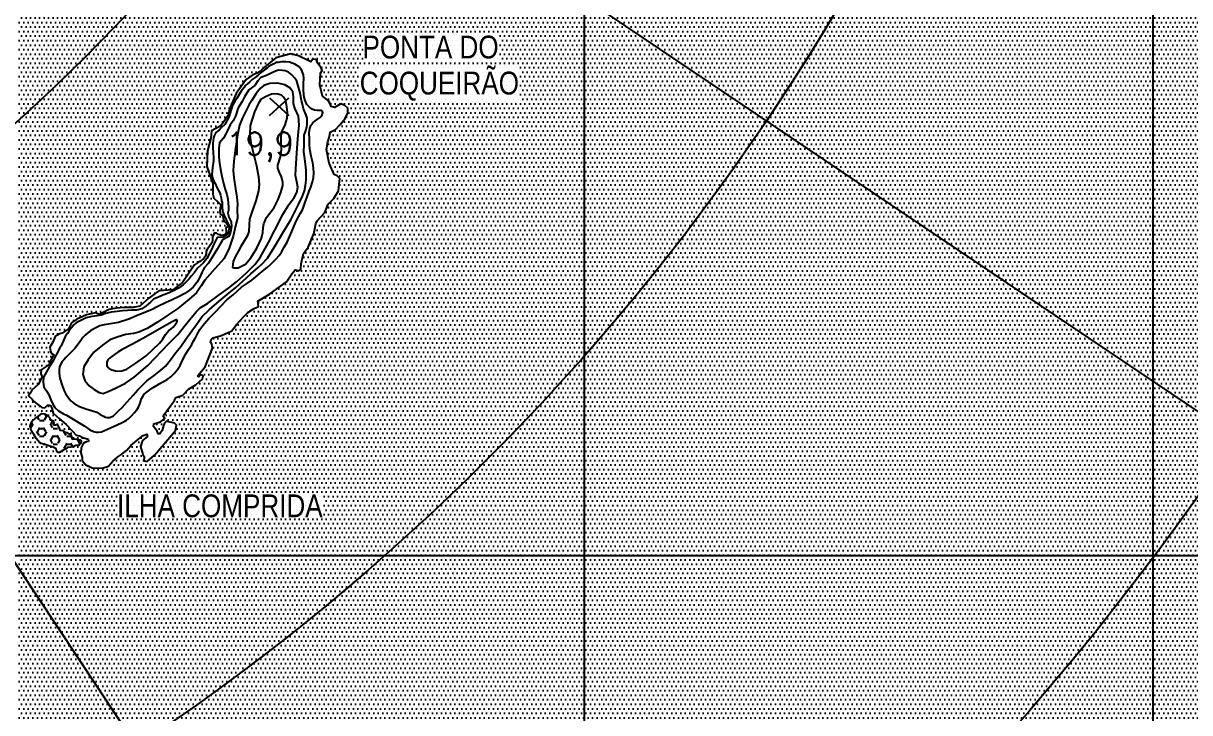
# Model space of a CAD drawing. Header units: millimetres. Extents: x 548366 to 1117317, y 7446967 to 14899125.
# Drawn here: x 556374 to 558425, y 7452139 to 7453351 of the extents above; entities that cross this region are included whole.
import ezdxf

# ---------------------------------------------------------------- set-up
doc = ezdxf.new("R2010")
doc.units = ezdxf.units.MM
doc.header["$MEASUREMENT"] = 0
for name, color, linetype in [('AFLORAMENTO_ROCHOSO', 32, 'Continuous'), ('CURVA_INTERMEDIÁRIA', 32, 'Continuous'), ('HACHURA_OCEANO', 131, 'Continuous'), ('MALHA_TM', 8, 'Continuous'), ('OCEANO', 5, 'Continuous'), ('PTO_COTADO', 7, 'Continuous'), ('RADIAIS', 222, 'Continuous'), ('TXT_HIDRO', 8, 'Continuous')]:
    doc.layers.add(name, color=color, linetype=linetype)
doc.styles.add('ROMANS', font='romans.shx')
doc.styles.add('TXT_PRAIA', font='ARIALN.TTF', dxfattribs={"height": 30})
pattern_1 = [(0, (0, 0), (3.96875, 7.9375), [0, -7.9375])]

msp = doc.modelspace()

# ---------------------------------------------------------------- hatches: boundary and pattern name
at = {"layer": 'AFLORAMENTO_ROCHOSO', "ltscale": 0.5}
h = msp.add_hatch(dxfattribs=at)
h.set_pattern_fill('HEX', color=256, scale=2.5, style=0)
h.set_pattern_definition([(0, (0, 0), (0, 13.74815), [7.9375, -15.875]), (120, (0, 0), (-11.906247155, -6.874075), [7.9375, -15.875]), (60, (7.938, 0), (-11.906247155, 6.874075), [7.9375, -15.875])])
h.paths.add_polyline_path([(556426.9, 7452605.2), (556431.8, 7452602.3), (556433.4, 7452598.1), (556435.2, 7452596.1), (556437.8, 7452596.3), (556444, 7452599.3), (556448.2, 7452602.1), (556451.7, 7452604.6), (556457.6, 7452605.5), (556462.1, 7452606.1), (556466.7, 7452608.3), (556471.8, 7452608.6), (556474.4, 7452611.5), (556476.2, 7452614), (556476.1, 7452616.8), (556473.6, 7452618.3), (556469.5, 7452619.8), (556464.8, 7452620.2), (556460.5, 7452619.8), (556459.4, 7452621.1), (556458.2, 7452625.1), (556456.7, 7452628.3), (556452.6, 7452629.9), (556450.5, 7452631.1), (556447.2, 7452631.6), (556443.5, 7452634.5), (556438.4, 7452635.3), (556436.9, 7452640.2), (556434.1, 7452644.7), (556432.7, 7452645.4), (556430.6, 7452645), (556428, 7452644.1), (556427, 7452645.3), (556428.1, 7452648.4), (556426.1, 7452652.1), (556423.2, 7452653.5), (556421.5, 7452653.3), (556420.7, 7452654.2), (556420.9, 7452657.2), (556416.2, 7452661.5), (556411.9, 7452664.1), (556406.8, 7452664.6), (556403, 7452661.5), (556395.3, 7452655.9), (556390, 7452651), (556387.5, 7452646.4), (556386.5, 7452642.5), (556388.2, 7452634.6), (556392.6, 7452627.9), (556397, 7452620.8), (556400.3, 7452616.6), (556402.8, 7452613.8), (556405.7, 7452612), (556411.8, 7452610.1), (556419.3, 7452607.7)])
at = {"layer": 'HACHURA_OCEANO', "ltscale": 0.5}
h = msp.add_hatch(dxfattribs=at)
h.set_pattern_fill('DOTS', color=256, scale=5, style=0)
h.set_pattern_definition(pattern_1)
h.paths.add_polyline_path([(556698.1, 7453126.2), (556703.7, 7453149), (556705.2, 7453161.5), (556721.4, 7453170.3), (556733.6, 7453188.1), (556737.8, 7453202.6), (556748.4, 7453227.4), (556765.9, 7453251.7), (556778, 7453259.9), (556784.2, 7453262.4), (556790.4, 7453266.1), (556795.3, 7453271), (556818.4, 7453290.2), (556844.3, 7453296.9), (556858.2, 7453293.5), (556865, 7453290.1), (556865, 7453410), (556365, 7453410), (556365, 7452910), (556664.2, 7452910), (556675.1, 7452925.9), (556682.2, 7452930.7), (556684.5, 7452932.1), (556691, 7452936.3), (556694.5, 7452941), (556695.6, 7452945.3), (556695.6, 7452950), (556697.5, 7452953.2), (556702.8, 7452960.8), (556706.1, 7452965.4), (556707.1, 7452970.8), (556707.1, 7452975.8), (556708.7, 7452979), (556710.2, 7452981.5), (556713.6, 7452981.7), (556717.5, 7452979.2), (556721.8, 7452977.7), (556725.6, 7452978.2), (556726.4, 7452980.4), (556729.1, 7452996.5), (556728.8, 7453000.9), (556727.7, 7453001.7), (556726.4, 7453004.8), (556725.6, 7453008.5), (556724.2, 7453013.2), (556720.2, 7453015.9), (556719.7, 7453020.7), (556720.2, 7453024), (556721.5, 7453027.6), (556720.7, 7453032.1), (556716.1, 7453036.7), (556709.3, 7453043.5), (556707.7, 7453050.5), (556707.7, 7453069), (556697.1, 7453098.9)])
h.paths.add_polyline_path([(556726.4, 7452980.4), (556725.6, 7452978.2), (556729.3, 7452978.7), (556730.8, 7452983.1), (556731, 7452986.6), (556730.5, 7452989.8), (556731.3, 7452991.7), (556734, 7452992.9), (556734, 7452995.8), (556731.3, 7452999.3), (556728.8, 7453000.9), (556729.1, 7452996.5)], flags=17)
h = msp.add_hatch(dxfattribs=at)
h.set_pattern_fill('DOTS', color=256, scale=5, style=0)
h.set_pattern_definition(pattern_1)
h.paths.add_polyline_path([(557365, 7453410), (556972.3, 7453410), (556970.9, 7453407.3), (556968.4, 7453403.7), (556962.9, 7453398), (556954.8, 7453393.3), (556949.4, 7453392.7), (556942.7, 7453390.4), (556939.3, 7453386.2), (556935.2, 7453384), (556931.9, 7453383.8), (556926.8, 7453384.8), (556922.1, 7453388.2), (556919.2, 7453396.5), (556916.6, 7453402.1), (556912.9, 7453406.8), (556910.3, 7453410), (556865, 7453410), (556865, 7453290.1), (556879.5, 7453282.7), (556882.7, 7453286.9), (556887.5, 7453287.5), (556890.7, 7453285.4), (556890.3, 7453282.1), (556897.7, 7453272.3), (556899.5, 7453267.5), (556897, 7453262.9), (556895.3, 7453242.2), (556900.2, 7453222.4), (556910.1, 7453215.1), (556913.8, 7453208.9), (556915.7, 7453204.3), (556921.3, 7453202.8), (556932.4, 7453209.1), (556939.7, 7453206.3), (556944.6, 7453201.3), (556944.6, 7453193.2), (556939.9, 7453183.1), (556931, 7453171.9), (556923.3, 7453163.9), (556914, 7453159.2), (556912.6, 7453151.4), (556909.9, 7453142.4), (556907.5, 7453128.6), (556912.1, 7453104.9), (556920.9, 7453084.9), (556926.3, 7453082.2), (556930.6, 7453078), (556929.8, 7453067.2), (556928.6, 7453056.2), (556919.9, 7453042.6), (556910.4, 7453032.9), (556904.4, 7453017.9), (556890.8, 7453003.3), (556888.8, 7452997.9), (556884.9, 7452980.7), (556874.8, 7452957.2), (556866.9, 7452946.1), (556865, 7452938.2), (556865, 7452910), (557365, 7452910)])
h = msp.add_hatch(dxfattribs=at)
h.set_pattern_fill('DOTS', color=256, scale=5, style=0)
h.set_pattern_definition(pattern_1)
h.paths.add_polyline_path([(557865, 7453410), (557365, 7453410), (557365, 7452910), (557865, 7452910)])
h = msp.add_hatch(dxfattribs=at)
h.set_pattern_fill('DOTS', color=256, scale=5, style=0)
h.set_pattern_definition(pattern_1)
h.paths.add_polyline_path([(558365, 7453410), (557865, 7453410), (557865, 7452910), (558365, 7452910)])
h = msp.add_hatch(dxfattribs=at)
h.set_pattern_fill('DOTS', color=256, scale=5, style=0)
h.set_pattern_definition(pattern_1)
h.paths.add_polyline_path([(558865, 7453410), (558365, 7453410), (558365, 7452910), (558865, 7452910)])
h = msp.add_hatch(dxfattribs=at)
h.set_pattern_fill('DOTS', color=256, scale=5, style=0)
h.set_pattern_definition(pattern_1)
h.paths.add_polyline_path([(556865, 7452938.2), (556862.5, 7452927.7), (556862.3, 7452918.5), (556858.7, 7452915.6), (556852.4, 7452917.4), (556846.2, 7452910.2), (556846, 7452910), (556865, 7452910)])
h = msp.add_hatch(dxfattribs=at)
h.set_pattern_fill('DOTS', color=256, scale=5, style=0)
h.set_pattern_definition(pattern_1)
h.paths.add_polyline_path([(556865, 7452910), (556846, 7452910), (556836.9, 7452896.2), (556807.2, 7452874.4), (556786.3, 7452862.4), (556787.6, 7452852.6), (556779, 7452848.5), (556769.1, 7452842.4), (556761.7, 7452835), (556749.3, 7452821.2), (556741.1, 7452810), (556733, 7452806.4), (556720.9, 7452801.2), (556707.6, 7452797.8), (556704.7, 7452794.9), (556703.1, 7452789.7), (556705.6, 7452786.7), (556706.7, 7452779.4), (556694.1, 7452746.5), (556681.2, 7452731.2), (556681.4, 7452729.6), (556683.1, 7452729.2), (556685.3, 7452732), (556688.3, 7452732.7), (556690.4, 7452730.4), (556689, 7452725.6), (556677.7, 7452714.9), (556664.4, 7452707.5), (556654.6, 7452696.6), (556642.6, 7452692.7), (556640.2, 7452687.5), (556632.9, 7452678.3), (556620.1, 7452660.7), (556623.3, 7452656.1), (556615.6, 7452649.8), (556604, 7452646.7), (556603, 7452641.8), (556605.4, 7452638.7), (556609.4, 7452633.6), (556611.2, 7452629), (556614, 7452629), (556618.1, 7452634.7), (556620.9, 7452643.3), (556622.7, 7452647.9), (556625.6, 7452650.8), (556627.9, 7452650.8), (556640, 7452647.9), (556643.5, 7452643.9), (556641.7, 7452634.9), (556604.8, 7452591.5), (556592.2, 7452580.5), (556586.4, 7452581.6), (556587, 7452589.3), (556584.1, 7452592.7), (556580.1, 7452606.8), (556583.6, 7452617), (556592.7, 7452624.4), (556591.6, 7452628.4), (556585.2, 7452626.1), (556582.9, 7452624.4), (556573.7, 7452616.9), (556563.3, 7452608.3), (556556.4, 7452600.2), (556547.2, 7452593.3), (556540.3, 7452588.7), (556531.1, 7452580.1), (556524.2, 7452571.9), (556513, 7452568.3), (556495.5, 7452569.4), (556483.9, 7452574.3), (556477.5, 7452581.8), (556477.5, 7452587.5), (556475.2, 7452595.6), (556475.8, 7452602.5), (556475.8, 7452604.2), (556478.5, 7452608.8), (556481.4, 7452613.1), (556485.6, 7452614.6), (556488, 7452615.6), (556489, 7452617.3), (556488.5, 7452619.5), (556480.5, 7452621.7), (556476.3, 7452622.9), (556472.9, 7452625.3), (556466.9, 7452626.3), (556460.8, 7452633.6), (556449.8, 7452645.5), (556437.2, 7452655.7), (556427, 7452665.4), (556424.1, 7452674.1), (556422.1, 7452678.7), (556419.7, 7452679.5), (556416.8, 7452679.5), (556415.1, 7452677.3), (556412.1, 7452674.4), (556406.9, 7452675.3), (556406, 7452675.7), (556397.7, 7452682), (556392.2, 7452686.3), (556389.8, 7452689.8), (556383.5, 7452695.5), (556387, 7452700.9), (556389.4, 7452705.7), (556400.1, 7452715.8), (556407.1, 7452729.1), (556405.3, 7452734.4), (556405.9, 7452741.5), (556419.7, 7452751), (556420.6, 7452755.6), (556428, 7452767.5), (556423.3, 7452770.6), (556421.9, 7452774), (556421, 7452781.4), (556426.3, 7452789.9), (556430.4, 7452799.8), (556438.6, 7452804.7), (556442.3, 7452805.9), (556453.4, 7452813.3), (556459, 7452824.2), (556468.2, 7452830.5), (556485.5, 7452837.9), (556500.9, 7452841.4), (556507.6, 7452838.6), (556525, 7452847.2), (556537.7, 7452849.6), (556552.2, 7452851.2), (556567.9, 7452850.8), (556579, 7452853.1), (556594.9, 7452867.5), (556612.7, 7452880.5), (556636.9, 7452882.1), (556654, 7452895.1), (556664.2, 7452910), (556365, 7452910), (556365, 7452410), (556865, 7452410)])
h.paths.add_polyline_path([(556476.2, 7452614), (556474.4, 7452611.5), (556471.8, 7452608.6), (556466.7, 7452608.3), (556462.1, 7452606.1), (556457.6, 7452605.5), (556451.7, 7452604.6), (556448.2, 7452602.1), (556444, 7452599.3), (556437.8, 7452596.3), (556435.2, 7452596.1), (556433.4, 7452598.1), (556431.8, 7452602.3), (556426.9, 7452605.2), (556419.3, 7452607.7), (556411.8, 7452610.1), (556405.7, 7452612), (556402.8, 7452613.8), (556400.3, 7452616.6), (556397, 7452620.8), (556392.6, 7452627.9), (556388.2, 7452634.6), (556386.5, 7452642.5), (556387.5, 7452646.4), (556390, 7452651), (556395.3, 7452655.9), (556403, 7452661.5), (556406.8, 7452664.6), (556411.9, 7452664.1), (556416.2, 7452661.5), (556420.9, 7452657.2), (556420.7, 7452654.2), (556421.5, 7452653.3), (556423.2, 7452653.5), (556426.1, 7452652.1), (556428.1, 7452648.4), (556427, 7452645.3), (556428, 7452644.1), (556430.6, 7452645), (556432.7, 7452645.4), (556434.1, 7452644.7), (556436.9, 7452640.2), (556438.4, 7452635.3), (556443.5, 7452634.5), (556447.2, 7452631.6), (556450.5, 7452631.1), (556452.6, 7452629.9), (556456.7, 7452628.3), (556458.2, 7452625.1), (556459.4, 7452621.1), (556460.5, 7452619.8), (556464.8, 7452620.2), (556469.5, 7452619.8), (556473.6, 7452618.3), (556476.1, 7452616.8)], flags=16)
h.paths.add_polyline_path([(556404.6, 7452617.2), (556440.3, 7452617.2), (556440.3, 7452645.7), (556404.6, 7452645.7)], flags=8)
h = msp.add_hatch(dxfattribs=at)
h.set_pattern_fill('DOTS', color=256, scale=5, style=0)
h.set_pattern_definition(pattern_1)
h.paths.add_polyline_path([(557365, 7452910), (556865, 7452910), (556865, 7452410), (557365, 7452410)])
h = msp.add_hatch(dxfattribs=at)
h.set_pattern_fill('DOTS', color=256, scale=5, style=0)
h.set_pattern_definition(pattern_1)
h.paths.add_polyline_path([(557865, 7452910), (557365, 7452910), (557365, 7452410), (557865, 7452410)])
h = msp.add_hatch(dxfattribs=at)
h.set_pattern_fill('DOTS', color=256, scale=5, style=0)
h.set_pattern_definition(pattern_1)
h.paths.add_polyline_path([(558365, 7452910), (557865, 7452910), (557865, 7452410), (558365, 7452410)])
h = msp.add_hatch(dxfattribs=at)
h.set_pattern_fill('DOTS', color=256, scale=5, style=0)
h.set_pattern_definition(pattern_1)
h.paths.add_polyline_path([(558865, 7452910), (558365, 7452910), (558365, 7452410), (558865, 7452410)])
h = msp.add_hatch(dxfattribs=at)
h.set_pattern_fill('DOTS', color=256, scale=5, style=0)
h.set_pattern_definition(pattern_1)
h.paths.add_polyline_path([(556865, 7452410), (556365, 7452410), (556365, 7451910), (556865, 7451910)])
h = msp.add_hatch(dxfattribs=at)
h.set_pattern_fill('DOTS', color=256, scale=5, style=0)
h.set_pattern_definition(pattern_1)
h.paths.add_polyline_path([(557365, 7452410), (556865, 7452410), (556865, 7451910), (557365, 7451910)])
h = msp.add_hatch(dxfattribs=at)
h.set_pattern_fill('DOTS', color=256, scale=5, style=0)
h.set_pattern_definition(pattern_1)
h.paths.add_polyline_path([(557865, 7452410), (557365, 7452410), (557365, 7451910), (557865, 7451910)])
h = msp.add_hatch(dxfattribs=at)
h.set_pattern_fill('DOTS', color=256, scale=5, style=0)
h.set_pattern_definition(pattern_1)
h.paths.add_polyline_path([(558365, 7452410), (557865, 7452410), (557865, 7451910), (558365, 7451910)])
h = msp.add_hatch(dxfattribs=at)
h.set_pattern_fill('DOTS', color=256, scale=5, style=0)
h.set_pattern_definition(pattern_1)
h.paths.add_polyline_path([(558865, 7452410), (558365, 7452410), (558365, 7451910), (558865, 7451910)])

# ---------------------------------------------------------------- linework, layer by layer
at = {"layer": 'CURVA_INTERMEDIÁRIA', "elevation": 10}
msp.add_lwpolyline([(556825.3, 7453282.3), (556822.1, 7453281.9), (556818, 7453281.5), (556814.7, 7453279.4), (556810.2, 7453277), (556805.7, 7453274.5), (556802.8, 7453271.7), (556800, 7453270), (556795.1, 7453266.8), (556792.2, 7453263.9), (556787.3, 7453259.4), (556782, 7453255.3), (556776.6, 7453252.1), (556772.6, 7453248), (556767.7, 7453243.7), (556764.5, 7453241.1), (556762.3, 7453237.7), (556757.5, 7453231.4), (556753.6, 7453225.2), (556749.8, 7453218.7), (556746.4, 7453213.1), (556742.2, 7453206.9), (556739.4, 7453199.3), (556735.4, 7453185.8), (556728.4, 7453173), (556722.8, 7453167.5), (556718.7, 7453162.7), (556712.6, 7453158.7), (556709.7, 7453153.1), (556708.9, 7453149.5), (556707.5, 7453139.5), (556707.4, 7453132.9), (556708.3, 7453123.2), (556708.9, 7453114.9), (556708.9, 7453109.5), (556708.3, 7453104.1), (556706.9, 7453096.9), (556706, 7453090.6), (556705.8, 7453084.6), (556707.1, 7453078.9), (556708.7, 7453073.9), (556711.4, 7453068.8), (556714.6, 7453062.2), (556717.5, 7453056.9), (556719.6, 7453052.6), (556721.1, 7453048.3), (556721.8, 7453043.6), (556722.8, 7453038.7), (556723.7, 7453035.4), (556723.7, 7453028.6), (556724.2, 7453020.2), (556726.8, 7453014.2), (556730.6, 7453005.2), (556736.5, 7452993), (556733.8, 7452979.1), (556725.8, 7452974.9), (556715.3, 7452973.9), (556709, 7452962.1), (556704.5, 7452952), (556696.9, 7452937.4), (556690.3, 7452928.7), (556680.2, 7452920), (556675.3, 7452912.3), (556670, 7452906.4), (556666.1, 7452901.6), (556660.3, 7452896.4), (556655.4, 7452890.8), (556647.3, 7452885.1), (556637.3, 7452880), (556627.7, 7452875.9), (556619.4, 7452872.8), (556612.8, 7452869.8), (556603.4, 7452865.5), (556597.8, 7452860.1), (556590, 7452854.1), (556582.7, 7452848.7), (556574.1, 7452846.4), (556565.3, 7452846.1), (556557.3, 7452845.6), (556548.5, 7452845.3), (556539.1, 7452843.8), (556528.5, 7452843), (556519.4, 7452840.7), (556510.9, 7452837.8), (556504.1, 7452836.6), (556494.8, 7452835.2), (556484.8, 7452832.7), (556473.2, 7452827.2), (556467.1, 7452823.9), (556463.2, 7452820.4), (556459, 7452815.2), (556455.1, 7452810.8), (556452.3, 7452806.1), (556448.4, 7452801.1), (556445, 7452792.8), (556440.8, 7452783.9), (556438.4, 7452780), (556432.1, 7452768), (556426.5, 7452757.5), (556420.4, 7452747), (556415, 7452737.9), (556412.1, 7452732.6), (556409.8, 7452728.3), (556409.1, 7452719.7), (556410.5, 7452711.7), (556414.9, 7452704.7), (556419.8, 7452696.1), (556422.9, 7452688.7), (556426, 7452681.1), (556429.7, 7452675.4), (556436.3, 7452669.3), (556444.7, 7452664.1), (556450, 7452661.9), (556462.1, 7452654.9), (556472.7, 7452648.4), (556481.4, 7452642.7), (556491.2, 7452636.2), (556497.5, 7452633.1), (556502.2, 7452632), (556506.4, 7452631.7), (556511.9, 7452632.5), (556522.2, 7452636.9), (556527.8, 7452639.6), (556539, 7452644.7), (556547.9, 7452649.1), (556552.8, 7452651.3), (556555.7, 7452653), (556559.5, 7452656), (556564.5, 7452660.8), (556569.8, 7452666.3), (556574, 7452671.1), (556576.8, 7452675.8), (556578.6, 7452680.1), (556580, 7452684.5), (556581.6, 7452690), (556584.4, 7452694.3), (556587, 7452698.4), (556592, 7452702.9), (556596.5, 7452706.5), (556602.8, 7452710.6), (556609.5, 7452714.4), (556614.4, 7452717.1), (556620.9, 7452720.7), (556627, 7452724.5), (556633.5, 7452729.3), (556639.7, 7452735.2), (556645.1, 7452742.1), (556649.9, 7452749.3), (556652.1, 7452754.3), (556656.6, 7452763.1), (556660.2, 7452769.3), (556664.8, 7452777), (556670.4, 7452786), (556673, 7452791.1), (556677.1, 7452797.7), (556681.1, 7452805.6), (556684.8, 7452812.5), (556688, 7452817.3), (556692.8, 7452822.8), (556696.5, 7452827.1), (556700.7, 7452831.7), (556711.4, 7452842.6), (556722.1, 7452853.7), (556732, 7452864.3), (556743.1, 7452873.5), (556758.1, 7452886.6), (556766.4, 7452892.9), (556775.8, 7452899.2), (556782.9, 7452905.1), (556790.9, 7452911.5), (556797.9, 7452917.1), (556803.2, 7452921.5), (556810, 7452928), (556818.7, 7452936.3), (556824, 7452942.6), (556827.9, 7452948.5), (556833.1, 7452957.3), (556838, 7452965.8), (556842.3, 7452975), (556846.2, 7452984.6), (556850.4, 7452994.7), (556853.8, 7453002.5), (556858.1, 7453010.4), (556861.7, 7453016.7), (556865.6, 7453023.9), (556869.3, 7453034.4), (556873.1, 7453045.5), (556876.9, 7453055.5), (556879.8, 7453062.7), (556882.7, 7453071.8), (556884.3, 7453078.7), (556885.2, 7453087.7), (556884.2, 7453096), (556883.1, 7453105.6), (556880.3, 7453117), (556878.1, 7453129.2), (556877.4, 7453137.7), (556877.5, 7453146.7), (556876.8, 7453158), (556877.8, 7453166), (556880, 7453171.2), (556883.1, 7453175.9), (556887.1, 7453179), (556890.7, 7453181.7), (556896.4, 7453185.1), (556899, 7453188.2), (556900.6, 7453193.7), (556900.1, 7453195.7), (556898.4, 7453197.1), (556891.4, 7453197.4), (556886.2, 7453198.2), (556882.2, 7453199.9), (556877.6, 7453203.4), (556872.8, 7453207.7), (556869.5, 7453215.1), (556867.9, 7453220.8), (556866.6, 7453232.1), (556867, 7453244.9), (556867.4, 7453253.5), (556867.1, 7453260.2), (556863.1, 7453268.7), (556859.2, 7453274.3), (556851.7, 7453279), (556842.5, 7453282.4), (556835.6, 7453282.7), (556829, 7453282.7)], close=True, dxfattribs=at)
at = {"layer": 'CURVA_INTERMEDIÁRIA'}
for points, elevation in [([(556817.6, 7453266.8), (556809.9, 7453263.2), (556801.7, 7453258.7), (556792, 7453255.3), (556786.5, 7453249.8), (556781.5, 7453241.5), (556770.6, 7453233.5), (556763, 7453221.4), (556758.8, 7453213.1), (556752.1, 7453202.3), (556747.1, 7453187.6), (556743.2, 7453179.4), (556738.1, 7453171.9), (556733.2, 7453162), (556730.4, 7453156.5), (556726.3, 7453148.8), (556719.4, 7453140.3), (556718.2, 7453130.9), (556718, 7453125.5), (556718, 7453115.4), (556719, 7453104.5), (556720.7, 7453093.7), (556723.1, 7453081.9), (556726, 7453069), (556729.1, 7453058.7), (556731.9, 7453049.5), (556733.8, 7453041.2), (556734.3, 7453034.7), (556734.7, 7453027.7), (556734.7, 7453021.5), (556733.8, 7453016.8), (556735.5, 7453009.7), (556739.7, 7453001.4), (556740, 7452993.7), (556738.6, 7452983.3), (556735.5, 7452975.6), (556724.7, 7452969.7), (556715, 7452953.7), (556705.9, 7452938.1), (556699.7, 7452929), (556692.9, 7452921.3), (556690.5, 7452917.1), (556687.9, 7452912.3), (556684, 7452903.1), (556679.5, 7452894.7), (556672.7, 7452886.9), (556665.6, 7452880.6), (556658.2, 7452875.9), (556648.2, 7452870.5), (556636.2, 7452864.6), (556624.2, 7452859), (556611.7, 7452853.3), (556599.4, 7452847.1), (556588.9, 7452842.8), (556573.5, 7452836.2), (556559.5, 7452830.2), (556541.5, 7452824.7), (556527.7, 7452822.5), (556516.2, 7452820.5), (556509, 7452818.5), (556500.3, 7452814.6), (556492.5, 7452809.9), (556487.6, 7452806.6), (556483, 7452802.6), (556479, 7452798.3), (556475.4, 7452792.9), (556470.4, 7452786.3), (556464.9, 7452778.8), (556461.3, 7452775.4), (556454.8, 7452768.9), (556448.9, 7452763.3), (556445.5, 7452759.2), (556442.7, 7452755.9), (556439.8, 7452751), (556437.7, 7452746.5), (556437.2, 7452741.6), (556437.2, 7452735.3), (556438.6, 7452727), (556442, 7452715.8), (556445.4, 7452705.8), (556448.2, 7452699.9), (556451.8, 7452694.7), (556457.7, 7452686.9), (556463.4, 7452682.2), (556472.8, 7452677.2), (556484.2, 7452673), (556495.6, 7452669.6), (556503.3, 7452666.8), (556509.1, 7452663), (556515, 7452659.7), (556518.4, 7452658), (556521.7, 7452657.7), (556526.6, 7452657.7), (556532.9, 7452660.4), (556541.7, 7452669.1), (556547.8, 7452675.1), (556556.9, 7452684.9), (556567.1, 7452696.9), (556575.6, 7452706.2), (556583.3, 7452714), (556591.5, 7452722.1), (556604.5, 7452731.7), (556615.5, 7452740.2), (556624.4, 7452747.9), (556633, 7452759.1), (556642.6, 7452771.6), (556651.2, 7452782.2), (556660.1, 7452795.4), (556670.4, 7452809.8), (556678.6, 7452821), (556683.1, 7452826.7), (556688.2, 7452834.4), (556701.1, 7452847.1), (556710.1, 7452854.9), (556722.3, 7452865.3), (556732.8, 7452873.7), (556747.9, 7452885.9), (556760.1, 7452897.5), (556774.5, 7452910.3), (556787.2, 7452921.2), (556794.3, 7452927.8), (556803.3, 7452937.9), (556810.2, 7452948.3), (556817, 7452959.4), (556822.9, 7452969.3), (556832.4, 7452985), (556838.9, 7452995.5), (556845, 7453006.4), (556851.1, 7453017.9), (556858, 7453031.9), (556865.3, 7453046.7), (556868.6, 7453056.1), (556870.4, 7453065.3), (556871.6, 7453074.7), (556871.5, 7453091.6), (556870.1, 7453103.2), (556868.7, 7453116.3), (556867.7, 7453124.5), (556867.8, 7453137.1), (556867.8, 7453148.7), (556868.3, 7453154.1), (556870.7, 7453162.3), (556872.5, 7453168), (556873.4, 7453174.2), (556873.5, 7453179.7), (556873.2, 7453183.9), (556871.6, 7453189.2), (556866.6, 7453200), (556864.8, 7453208.2), (556863.4, 7453214.8), (556861.7, 7453225), (556859.6, 7453232.8), (556857.7, 7453240.5), (556855, 7453249.1), (556851.5, 7453254.4), (556846.5, 7453260), (556840.2, 7453264.8), (556834.7, 7453266.9), (556830, 7453267.7), (556823.1, 7453268.3), (556817.6, 7453266.8)], 20), ([(556807.7, 7453245.1), (556797.3, 7453241.6), (556790.4, 7453236), (556783.9, 7453227), (556775.8, 7453215), (556771.5, 7453207.8), (556766, 7453197.4), (556759.4, 7453184.5), (556754.5, 7453171.6), (556751, 7453154.3), (556746.9, 7453127.3), (556744.3, 7453108.4), (556743, 7453092.1), (556744.3, 7453079.5), (556747.4, 7453059.4), (556749.4, 7453045), (556751, 7453033.3), (556750.3, 7453023.5), (556750.8, 7453008.3), (556747.3, 7452994.8), (556743.2, 7452976.7), (556736.2, 7452955.5), (556727.1, 7452937.4), (556711.1, 7452919), (556693.6, 7452898.9), (556686.8, 7452889.3), (556678.5, 7452876.7), (556665.8, 7452865.5), (556645.7, 7452849.4), (556626.7, 7452836.2), (556610.1, 7452825.1), (556591.8, 7452813.9), (556577.6, 7452807.6), (556568.1, 7452805), (556554.5, 7452803.3), (556541, 7452799.7), (556526.6, 7452793.9), (556513.4, 7452784.8), (556498.2, 7452772.5), (556488.1, 7452759.2), (556480.4, 7452746.9), (556479, 7452733.1), (556482.3, 7452722.9), (556490.2, 7452713.3), (556498.7, 7452706.9), (556507.4, 7452701.5), (556514.5, 7452699.7), (556523.4, 7452703.1), (556536.1, 7452709), (556553.7, 7452717.9), (556569.2, 7452728.5), (556593, 7452749.1), (556630.7, 7452788.4), (556645.8, 7452803.8), (556663.9, 7452826.5), (556678.2, 7452843.4), (556685.4, 7452850.3), (556698.1, 7452858), (556718.5, 7452873.2), (556735.2, 7452885), (556749.1, 7452896.1), (556765.8, 7452911.3), (556781.3, 7452926.8), (556790.8, 7452939.2), (556805.2, 7452965), (556816.2, 7452987.1), (556830.8, 7453014.4), (556840.4, 7453030.7), (556850.7, 7453044.5), (556855, 7453053.1), (556856.8, 7453062.4), (556855.7, 7453069.1), (556854.3, 7453074.6), (556853, 7453083.3), (556853.6, 7453095), (556855.1, 7453122.6), (556856.9, 7453147.5), (556859.5, 7453171.4), (556857.9, 7453187.1), (556851.8, 7453201.5), (556849.4, 7453209.8), (556849.5, 7453221), (556848.3, 7453229.9), (556843.1, 7453237.4), (556833.8, 7453242.6), (556821.5, 7453245.5), (556807.7, 7453245.1)], 30), ([(556810.3, 7453226), (556799.9, 7453221.6), (556791.8, 7453216.8), (556786.9, 7453209), (556780.9, 7453194.9), (556773.1, 7453170.8), (556772.2, 7453154.7), (556774.2, 7453139.8), (556779.3, 7453118.7), (556784.2, 7453100), (556788, 7453081), (556789.1, 7453067.2), (556788, 7453056.2), (556783.1, 7453038.8), (556775.8, 7453018.7), (556771.8, 7453006.2), (556771.4, 7452996.1), (556770.6, 7452984.6), (556768, 7452976.3), (556756.4, 7452958.3), (556752.2, 7452949.2), (556747.1, 7452941.2), (556743.2, 7452932.1), (556742.6, 7452926.5), (556742.3, 7452922.2), (556744.6, 7452920.6), (556751.9, 7452920.5), (556764.6, 7452927.4), (556774.3, 7452938.5), (556784.9, 7452955.2), (556792.8, 7452972.8), (556795.1, 7452982.6), (556796, 7452991.4), (556797.1, 7452998.3), (556802, 7453009.3), (556815, 7453027.1), (556821.7, 7453039.9), (556827.1, 7453053.1), (556830.3, 7453065.5), (556830.6, 7453070.9), (556828.3, 7453080.9), (556824.6, 7453088.4), (556822, 7453096.2), (556822, 7453101.3), (556826.7, 7453115.7), (556828.4, 7453128.2), (556827.5, 7453141.5), (556827.5, 7453152.1), (556828.7, 7453159.9), (556834.7, 7453172.1), (556837.9, 7453183.7), (556838.7, 7453194.7), (556837.6, 7453204), (556835.5, 7453215.2), (556831.9, 7453220.6), (556827.9, 7453224.2), (556821.6, 7453225.9), (556816.5, 7453226.5), (556810.3, 7453226)], 40), ([(556635.8, 7452825.9), (556621.5, 7452817.7), (556589.8, 7452799.5), (556566, 7452786.6), (556547.8, 7452777.3), (556540.5, 7452772.5), (556534.6, 7452768.5), (556530, 7452765.1), (556525.3, 7452761.2), (556522.9, 7452759), (556522.1, 7452757.6), (556521.3, 7452755), (556521.3, 7452752.1), (556521.3, 7452749.3), (556522.3, 7452746.3), (556524.9, 7452743.5), (556530, 7452741.4), (556536.2, 7452739.4), (556540.7, 7452738.8), (556547.3, 7452739.8), (556556, 7452742.8), (556571.9, 7452753.1), (556590.1, 7452765.9), (556602.2, 7452777.4), (556613.8, 7452788.4), (556617, 7452792.4), (556619.7, 7452795.8), (556621.3, 7452798.9), (556624.5, 7452803.7), (556627.5, 7452807.5), (556629.5, 7452809.8), (556633.6, 7452813.2), (556637.8, 7452816.2), (556640.8, 7452819.9), (556643.1, 7452823.3), (556643.9, 7452825.3), (556644.5, 7452827.1), (556644.5, 7452828.5), (556644.1, 7452829.3), (556642.7, 7452829.1), (556635.8, 7452825.9)], 40)]:
    msp.add_lwpolyline(points, dxfattribs=dict(at, elevation=elevation))
at = {"layer": 'MALHA_TM'}
for points in [[(557360, 7460415), (557360, 7450410)], [(558360, 7460415), (558360, 7450410)], [(549360, 7452415), (559365, 7452415)]]:
    msp.add_lwpolyline(points, dxfattribs=at)
at = {"layer": 'OCEANO'}
msp.add_lwpolyline([(556682.2, 7452930.7), (556675.1, 7452925.9), (556654, 7452895.1), (556636.9, 7452882.1), (556612.7, 7452880.5), (556594.9, 7452867.5), (556579, 7452853.1), (556567.9, 7452850.8), (556552.2, 7452851.2), (556537.7, 7452849.6), (556525, 7452847.2), (556507.6, 7452838.6), (556500.9, 7452841.4), (556485.5, 7452837.9), (556468.2, 7452830.5), (556459, 7452824.2), (556453.4, 7452813.3), (556442.3, 7452805.9), (556438.6, 7452804.7), (556430.4, 7452799.8), (556426.3, 7452789.9), (556421, 7452781.4), (556421.9, 7452774), (556423.3, 7452770.6), (556428, 7452767.5), (556420.6, 7452755.6), (556419.7, 7452751), (556405.9, 7452741.5), (556405.3, 7452734.4), (556407.1, 7452729.1), (556400.1, 7452715.8), (556389.4, 7452705.7), (556387, 7452700.9), (556383.5, 7452695.5), (556389.8, 7452689.8), (556392.2, 7452686.3), (556397.7, 7452682), (556406, 7452675.7), (556406.9, 7452675.3), (556412.1, 7452674.4), (556415.1, 7452677.3), (556416.8, 7452679.5), (556419.7, 7452679.5), (556422.1, 7452678.7), (556424.1, 7452674.1), (556427, 7452665.4), (556437.2, 7452655.7), (556449.8, 7452645.5), (556460.8, 7452633.6), (556466.9, 7452626.3), (556472.9, 7452625.3), (556476.3, 7452622.9), (556480.5, 7452621.7), (556488.5, 7452619.5), (556489, 7452617.3), (556488, 7452615.6), (556485.6, 7452614.6), (556481.4, 7452613.1), (556478.5, 7452608.8), (556475.8, 7452604.2), (556475.8, 7452602.5), (556475.2, 7452595.6), (556477.5, 7452587.5), (556477.5, 7452581.8), (556483.9, 7452574.3), (556495.5, 7452569.4), (556513, 7452568.3), (556524.2, 7452571.9), (556531.1, 7452580.1), (556540.3, 7452588.7), (556547.2, 7452593.3), (556556.4, 7452600.2), (556563.3, 7452608.3), (556573.7, 7452616.9), (556582.9, 7452624.4), (556585.2, 7452626.1), (556591.6, 7452628.4), (556592.7, 7452624.4), (556583.6, 7452617), (556580.1, 7452606.8), (556584.1, 7452592.7), (556587, 7452589.3), (556586.4, 7452581.6), (556592.2, 7452580.5), (556604.8, 7452591.5), (556641.7, 7452634.9), (556643.5, 7452643.9), (556640, 7452647.9), (556627.9, 7452650.8), (556625.6, 7452650.8), (556622.7, 7452647.9), (556620.9, 7452643.3), (556618.1, 7452634.7), (556614, 7452629), (556611.2, 7452629), (556609.4, 7452633.6), (556605.4, 7452638.7), (556603, 7452641.8), (556604, 7452646.7), (556615.6, 7452649.8), (556623.3, 7452656.1), (556620.1, 7452660.7), (556632.9, 7452678.3), (556640.2, 7452687.5), (556642.6, 7452692.7), (556654.6, 7452696.6), (556664.4, 7452707.5), (556677.7, 7452714.9), (556689, 7452725.6), (556690.4, 7452730.4), (556688.3, 7452732.7), (556685.3, 7452732), (556683.1, 7452729.2), (556681.4, 7452729.6), (556681.2, 7452731.2), (556694.1, 7452746.5), (556706.7, 7452779.4), (556705.6, 7452786.7), (556703.1, 7452789.7), (556704.7, 7452794.9), (556707.6, 7452797.8), (556720.9, 7452801.2), (556733, 7452806.4), (556741.1, 7452810), (556749.3, 7452821.2), (556761.7, 7452835), (556769.1, 7452842.4), (556779, 7452848.5), (556787.6, 7452852.6), (556786.3, 7452862.4), (556807.2, 7452874.4), (556836.9, 7452896.2), (556846.2, 7452910.2), (556852.4, 7452917.4), (556858.7, 7452915.6), (556862.3, 7452918.5), (556862.5, 7452927.7), (556866.9, 7452946.1), (556874.8, 7452957.2), (556884.9, 7452980.7), (556888.8, 7452997.9), (556890.8, 7453003.3), (556904.4, 7453017.9), (556910.4, 7453032.9), (556919.9, 7453042.6), (556928.6, 7453056.2), (556929.8, 7453067.2), (556930.6, 7453078), (556926.3, 7453082.2), (556920.9, 7453084.9), (556912.1, 7453104.9), (556907.5, 7453128.6), (556909.9, 7453142.4), (556912.6, 7453151.4), (556914, 7453159.2), (556923.3, 7453163.9), (556931, 7453171.9), (556939.9, 7453183.1), (556944.6, 7453193.2), (556944.6, 7453201.3), (556939.7, 7453206.3), (556932.4, 7453209.1), (556921.3, 7453202.8), (556915.7, 7453204.3), (556913.8, 7453208.9), (556910.1, 7453215.1), (556900.2, 7453222.4), (556895.3, 7453242.2), (556897, 7453262.9), (556899.5, 7453267.5), (556897.7, 7453272.3), (556890.3, 7453282.1), (556890.7, 7453285.4), (556887.5, 7453287.5), (556882.7, 7453286.9), (556879.5, 7453282.7), (556858.2, 7453293.5), (556844.3, 7453296.9), (556818.4, 7453290.2), (556795.3, 7453271), (556790.4, 7453266.1), (556784.2, 7453262.4), (556778, 7453259.9), (556765.9, 7453251.7), (556748.4, 7453227.4), (556737.8, 7453202.6), (556733.6, 7453188.1), (556721.4, 7453170.3), (556705.2, 7453161.5), (556703.7, 7453149), (556698.1, 7453126.2), (556697.1, 7453098.9), (556707.7, 7453069), (556707.7, 7453050.5), (556709.3, 7453043.5), (556716.1, 7453036.7), (556720.7, 7453032.1), (556721.5, 7453027.6), (556720.2, 7453024), (556719.7, 7453020.7), (556720.2, 7453015.9), (556724.2, 7453013.2), (556725.6, 7453008.5), (556726.4, 7453004.8), (556727.7, 7453001.7), (556731.3, 7452999.3), (556734, 7452995.8), (556734, 7452992.9), (556731.3, 7452991.7), (556730.5, 7452989.8), (556731, 7452986.6), (556730.8, 7452983.1), (556729.3, 7452978.7), (556721.8, 7452977.7), (556717.5, 7452979.2), (556713.6, 7452981.7), (556710.2, 7452981.5), (556708.7, 7452979), (556707.1, 7452975.8), (556707.1, 7452970.8), (556706.1, 7452965.4), (556702.8, 7452960.8), (556697.5, 7452953.2), (556695.6, 7452950), (556695.6, 7452945.3), (556694.5, 7452941), (556691, 7452936.3), (556684.5, 7452932.1)], close=True, dxfattribs=at)
msp.add_lwpolyline([(556395.3, 7452655.9), (556403, 7452661.5), (556406.8, 7452664.6), (556411.9, 7452664.1), (556416.2, 7452661.5), (556420.9, 7452657.2), (556420.7, 7452654.2), (556421.5, 7452653.3), (556423.2, 7452653.5), (556426.1, 7452652.1), (556428.1, 7452648.4), (556427, 7452645.3), (556428, 7452644.1), (556430.6, 7452645), (556432.7, 7452645.4), (556434.1, 7452644.7), (556436.9, 7452640.2), (556438.4, 7452635.3), (556443.5, 7452634.5), (556447.2, 7452631.6), (556450.5, 7452631.1), (556452.6, 7452629.9), (556456.7, 7452628.3), (556458.2, 7452625.1), (556459.4, 7452621.1), (556460.5, 7452619.8), (556464.8, 7452620.2), (556469.5, 7452619.8), (556473.6, 7452618.3), (556476.1, 7452616.8), (556476.2, 7452614), (556474.4, 7452611.5), (556471.8, 7452608.6), (556466.7, 7452608.3), (556462.1, 7452606.1), (556457.6, 7452605.5), (556451.7, 7452604.6), (556448.2, 7452602.1), (556444, 7452599.3), (556437.8, 7452596.3), (556435.2, 7452596.1), (556433.4, 7452598.1), (556431.8, 7452602.3), (556426.9, 7452605.2), (556419.3, 7452607.7), (556411.8, 7452610.1), (556405.7, 7452612), (556402.8, 7452613.8), (556400.3, 7452616.6), (556397, 7452620.8), (556392.6, 7452627.9), (556388.2, 7452634.6), (556386.5, 7452642.5), (556387.5, 7452646.4), (556390, 7452651), (556395.3, 7452655.9)], dxfattribs=at)
at = {"layer": 'PTO_COTADO'}
for points in [[(556807.2, 7453188.6), (556841.2, 7453219.9)], [(556807.2, 7453219.9), (556841.2, 7453188.6)]]:
    msp.add_lwpolyline(points, dxfattribs=at)
at = {"layer": 'RADIAIS', "linetype": 'Continuous', "ltscale": 2.5}
for points in [[(551601.9, 7459578.6), (557125.5, 7451246.9)], [(550217.9, 7458204.6), (558509.5, 7452620.9)]]:
    msp.add_lwpolyline(points, dxfattribs=at)
for radius in [4998.2, 3998.6, 2998.9]:
    msp.add_circle((554363.7, 7455412.7), radius, dxfattribs=at)
for p in [(557680.3, 7453179.2), (558094.9, 7452900.1)]:
    msp.add_point(p, dxfattribs=at)

# ---------------------------------------------------------------- texts
at = {"layer": 'PTO_COTADO', "style": 'ROMANS'}
msp.add_attdef('19,9', (556730.5, 7453119.1), '', height=40, dxfattribs=at)
at = {"layer": 'TXT_HIDRO', "ltscale": 0.5, "style": 'TXT_PRAIA'}
for s, p in [('PONTA DO', (556970.6, 7453288.9)), ('COQUEIRÃO', (556965.7, 7453225.6)), ('ILHA COMPRIDA', (556539, 7452482.3))]:
    msp.add_text(s, height=40, dxfattribs=at).set_placement(p)

doc.saveas('drawing.dxf')
